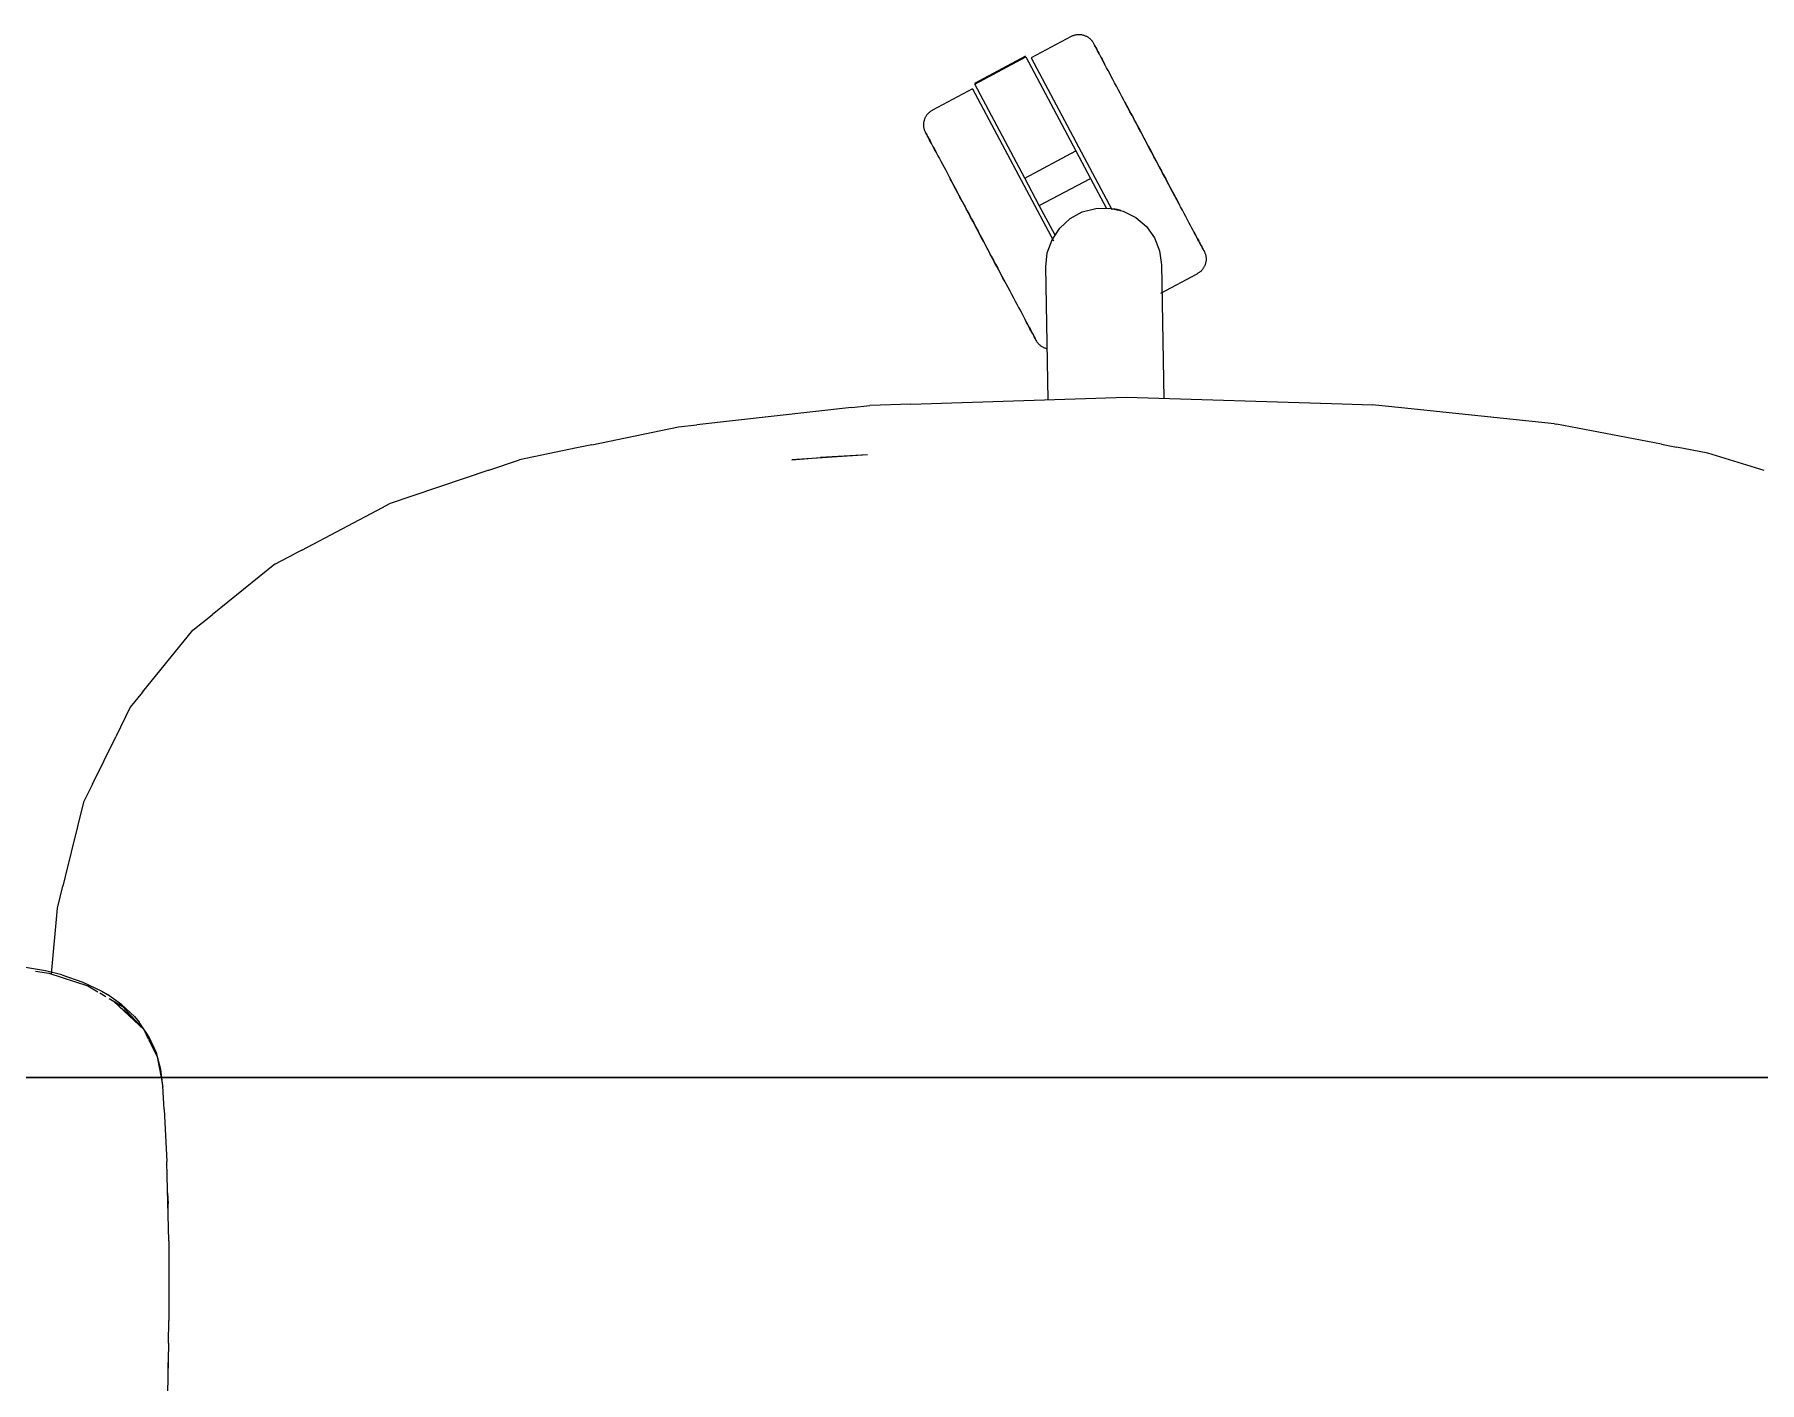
# Model space of a CAD drawing. Header units: millimetres. Extents: x 155927 to 295199, y -4084 to 97293.
# Drawn here: x 229287.4 to 229704.6, y 16974.6 to 17300.7 of the extents above; entities that cross this region are included whole.
import ezdxf

# ---------------------------------------------------------------- set-up
doc = ezdxf.new("R2010")
doc.units = ezdxf.units.MM
doc.header["$MEASUREMENT"] = 0
doc.layers.add('G-IMPT', color=8, linetype='CONTINUOUS', lineweight=9)
doc.layers.add('I-FURN', color=8, linetype='CONTINUOUS', lineweight=9)

msp = doc.modelspace()

# ---------------------------------------------------------------- linework, layer by layer
at = {"layer": 'G-IMPT'}
for p, q in [((229499.37, 17211.23), (229551.56, 17212.94)), ((229551.56, 17212.94), (229603.72, 17211.32)), ((229485.06, 17210.43), (229447.62, 17206.3)), ((229485.06, 17210.43), (229489.43, 17210.91)), ((229499.37, 17211.23), (229489.43, 17210.91)), ((229603.72, 17211.32), (229610.98, 17211.09)), ((229618.05, 17210.36), (229610.98, 17211.09)), ((229655.04, 17206.54), (229618.05, 17210.36)), ((229422.26, 17201.46), (229443.2, 17205.81)), ((229443.2, 17205.81), (229447.62, 17206.3)), ((229655.04, 17206.54), (229655.5, 17206.45)), ((229680.88, 17201.58), (229655.5, 17206.45)), ((229418.57, 17200.7), (229404.75, 17197.83)), ((229422.26, 17201.46), (229418.57, 17200.7)), ((229680.88, 17201.58), (229684.54, 17200.88)), ((229692.15, 17199.42), (229684.54, 17200.88)), ((229397.32, 17195.31), (229404.75, 17197.83)), ((229488.9, 17199.03), (229470.62, 17197.78)), ((229470.62, 17197.78), (229477.56, 17198.39)), ((229488.9, 17199.03), (229477.56, 17198.39)), ((229705.75, 17195.23), (229692.15, 17199.42)), ((229397.32, 17195.31), (229373.23, 17187.16)), ((229352.06, 17175.99), (229371.57, 17186.29)), ((229371.57, 17186.29), (229373.23, 17187.16)), ((229345.55, 17172.55), (229350.68, 17175.26)), ((229352.06, 17175.99), (229350.68, 17175.26)), ((229345.55, 17172.55), (229330.42, 17160.35)), ((229325.76, 17156.59), (229330.42, 17160.35)), ((229313.59, 17141.64), (229325.76, 17156.59)), ((229313.59, 17141.64), (229310.61, 17137.99)), ((229310.61, 17137.99), (229307.08, 17130.82)), ((229301.44, 17119.35), (229307.08, 17130.82)), ((229301.44, 17119.35), (229299.29, 17114.99)), ((229299.29, 17114.99), (229294.89, 17097.05)), ((229294.89, 17097.05), (229294.31, 17094.68)), ((229293.01, 17089.39), (229294.31, 17094.68)), ((229291.57, 17073.51), (229293.01, 17089.39)), ((229290.1, 17074.19), (229283.34, 17075.31)), ((229287.65, 17074.1), (229290.94, 17073.64)), ((229294.03, 17073.21), (229290.1, 17074.19)), ((229290.94, 17073.64), (229300.34, 17070.61)), ((229294.03, 17073.21), (229299.12, 17071.47)), ((229299.12, 17071.47), (229303.76, 17069.27)), ((229300.34, 17070.61), (229302.79, 17069.14)), ((229303.26, 17068.86), (229304.7, 17068)), ((229303.76, 17069.27), (229305.13, 17068.46)), ((229308.58, 17066.02), (229305.13, 17068.46)), ((229305.49, 17067.53), (229308.64, 17065.65)), ((229306.55, 17066.84), (229308.02, 17065.56)), ((229306.55, 17066.84), (229313.94, 17059.94)), ((229308.18, 17065.43), (229311.71, 17062.35)), ((229311.63, 17063.15), (229308.58, 17066.02)), ((229308.64, 17065.65), (229313.94, 17059.94)), ((229311.63, 17063.15), (229312.76, 17061.83)), ((229313.94, 17059.94), (229311.71, 17062.35)), ((229314.97, 17058.61), (229312.76, 17061.83)), ((229315.05, 17057.7), (229313.94, 17059.94)), ((229314.97, 17058.61), (229316.95, 17054.28)), ((229315.05, 17057.7), (229317.15, 17053.44)), ((229318.02, 17050.33), (229316.95, 17054.28)), ((229317.15, 17053.44), (229318.09, 17048.4)), ((229318.26, 17048.4), (229318.02, 17050.33)), ((229318.09, 17048.4), (229318.52, 17046.1)), ((229318.52, 17046.32), (229318.26, 17048.4)), ((229318.8, 17040.66), (229318.52, 17046.32)), ((229318.8, 17040.66), (229319.42, 17028.1)), ((229319.54, 17024.55), (229319.42, 17028.1)), ((229319.92, 17008.88), (229319.54, 17024.55)), ((229319.63, 17020.51), (229319.74, 17017.83)), ((229319.75, 17015.61), (229319.74, 17017.83)), ((229319.92, 17008.88), (229319.97, 17004.37)), ((229319.97, 17004.37), (229319.97, 16989.66)), ((229319.89, 16984.19), (229319.97, 16989.66)), ((229319.89, 16984.19), (229319.6, 16971.88)), ((229319.76, 16977.41), (229319.76, 16979.49))]:
    msp.add_line(p, q, dxfattribs=at)
at = {"layer": 'I-FURN'}
for p, q in [((229538.13, 17300.2), (229528.44, 17295.05)), ((229538.13, 17300.2), (229538.27, 17300.27)), ((229538.27, 17300.27), (229538.42, 17300.34)), ((229538.42, 17300.34), (229538.57, 17300.4)), ((229538.57, 17300.4), (229538.72, 17300.46)), ((229538.72, 17300.46), (229538.87, 17300.5)), ((229538.87, 17300.5), (229539.03, 17300.55)), ((229539.03, 17300.55), (229539.18, 17300.58)), ((229539.18, 17300.58), (229539.34, 17300.61)), ((229539.34, 17300.61), (229539.5, 17300.64)), ((229539.5, 17300.64), (229539.66, 17300.66)), ((229539.66, 17300.66), (229539.82, 17300.67)), ((229539.82, 17300.67), (229539.98, 17300.67)), ((229539.98, 17300.67), (229540.14, 17300.67)), ((229540.14, 17300.67), (229540.31, 17300.66)), ((229540.31, 17300.66), (229540.47, 17300.65)), ((229540.47, 17300.65), (229540.63, 17300.63)), ((229540.63, 17300.63), (229540.78, 17300.6)), ((229540.78, 17300.6), (229540.94, 17300.56)), ((229540.94, 17300.56), (229541.1, 17300.52)), ((229541.1, 17300.52), (229541.25, 17300.48)), ((229541.25, 17300.48), (229541.41, 17300.42)), ((229541.41, 17300.42), (229541.56, 17300.37)), ((229541.56, 17300.37), (229541.7, 17300.3)), ((229541.7, 17300.3), (229541.85, 17300.23)), ((229541.85, 17300.23), (229541.99, 17300.16)), ((229541.99, 17300.16), (229542.13, 17300.07)), ((229542.13, 17300.07), (229542.27, 17299.99)), ((229542.27, 17299.99), (229542.4, 17299.89)), ((229542.4, 17299.89), (229542.53, 17299.8)), ((229542.53, 17299.8), (229542.65, 17299.69)), ((229542.65, 17299.69), (229542.77, 17299.59)), ((229542.77, 17299.59), (229542.89, 17299.47)), ((229542.89, 17299.47), (229543, 17299.36)), ((229543, 17299.36), (229543.1, 17299.24)), ((229543.1, 17299.24), (229543.2, 17299.11)), ((229543.2, 17299.11), (229543.3, 17298.98)), ((229543.3, 17298.98), (229543.39, 17298.85)), ((229543.39, 17298.85), (229543.48, 17298.71)), ((229543.48, 17298.71), (229543.56, 17298.57)), ((229543.56, 17298.57), (229543.58, 17298.53)), ((229543.58, 17298.53), (229543.59, 17298.51)), ((229543.6, 17298.49), (229543.58, 17298.53)), ((229543.58, 17298.53), (229543.58, 17298.53)), ((229543.59, 17298.51), (229543.62, 17298.45)), ((229543.65, 17298.4), (229543.6, 17298.49)), ((229543.62, 17298.45), (229543.67, 17298.35)), ((229543.71, 17298.28), (229543.65, 17298.4)), ((229543.67, 17298.35), (229543.75, 17298.21)), ((229543.8, 17298.12), (229543.71, 17298.28)), ((229543.75, 17298.21), (229543.84, 17298.03)), ((229543.9, 17297.92), (229543.8, 17298.12)), ((229543.84, 17298.03), (229543.96, 17297.81)), ((229544.03, 17297.68), (229543.9, 17297.92)), ((229543.96, 17297.81), (229544.1, 17297.55)), ((229544.18, 17297.4), (229544.03, 17297.68)), ((229544.1, 17297.55), (229544.26, 17297.26)), ((229544.35, 17297.08), (229544.18, 17297.4)), ((229544.26, 17297.26), (229544.43, 17296.92)), ((229544.54, 17296.72), (229544.35, 17297.08)), ((229544.43, 17296.92), (229544.63, 17296.55)), ((229544.75, 17296.33), (229544.54, 17296.72)), ((229544.63, 17296.55), (229544.85, 17296.14)), ((229544.98, 17295.9), (229544.75, 17296.33)), ((229544.85, 17296.14), (229545.09, 17295.69)), ((229545.22, 17295.44), (229544.98, 17295.9)), ((229527.12, 17295.4), (229514.76, 17288.83)), ((229514.85, 17288.66), (229527.21, 17295.23)), ((229527.21, 17295.23), (229539.28, 17272.52)), ((229528.44, 17295.05), (229547.96, 17258.33)), ((229545.09, 17295.69), (229545.34, 17295.21)), ((229545.49, 17294.94), (229545.22, 17295.44)), ((229545.34, 17295.21), (229545.62, 17294.69)), ((229545.77, 17294.4), (229545.49, 17294.94)), ((229545.62, 17294.69), (229545.91, 17294.14)), ((229546.08, 17293.83), (229545.77, 17294.4)), ((229545.91, 17294.14), (229546.22, 17293.56)), ((229546.4, 17293.23), (229546.08, 17293.83)), ((229546.73, 17292.6), (229546.4, 17293.23)), ((229547.09, 17291.93), (229546.73, 17292.6)), ((229547.46, 17291.24), (229547.09, 17291.93)), ((229514.31, 17287.54), (229504.63, 17282.39)), ((229514.31, 17287.54), (229533.85, 17250.79)), ((229526.92, 17265.95), (229514.85, 17288.66)), ((229547.84, 17290.52), (229547.46, 17291.24)), ((229548.24, 17289.77), (229547.84, 17290.52)), ((229548.65, 17288.99), (229548.24, 17289.77)), ((229549.08, 17288.19), (229548.65, 17288.99)), ((229549.52, 17287.36), (229549.08, 17288.19)), ((229549.97, 17286.52), (229549.52, 17287.36)), ((229550.43, 17285.65), (229549.97, 17286.52)), ((229550.9, 17284.76), (229550.43, 17285.65)), ((229551.38, 17283.86), (229550.9, 17284.76)), ((229551.12, 17284.35), (229551.61, 17283.43)), ((229551.87, 17282.93), (229551.38, 17283.86)), ((229551.61, 17283.43), (229552.1, 17282.5)), ((229502.49, 17278.96), (229502.5, 17279.12)), ((229502.5, 17279.12), (229502.51, 17279.28)), ((229502.51, 17279.28), (229502.54, 17279.44)), ((229502.54, 17279.44), (229502.56, 17279.6)), ((229502.56, 17279.6), (229502.6, 17279.75)), ((229502.6, 17279.75), (229502.64, 17279.91)), ((229502.64, 17279.91), (229502.68, 17280.06)), ((229502.68, 17280.06), (229502.74, 17280.22)), ((229502.74, 17280.22), (229502.79, 17280.37)), ((229502.79, 17280.37), (229502.86, 17280.51)), ((229502.86, 17280.51), (229502.93, 17280.66)), ((229502.93, 17280.66), (229503.01, 17280.8)), ((229503.01, 17280.8), (229503.09, 17280.94)), ((229503.09, 17280.94), (229503.17, 17281.08)), ((229503.17, 17281.08), (229503.27, 17281.21)), ((229503.27, 17281.21), (229503.36, 17281.34)), ((229503.36, 17281.34), (229503.47, 17281.46)), ((229503.47, 17281.46), (229503.57, 17281.58)), ((229503.57, 17281.58), (229503.69, 17281.7)), ((229503.69, 17281.7), (229503.8, 17281.81)), ((229503.8, 17281.81), (229503.93, 17281.91)), ((229503.93, 17281.91), (229504.05, 17282.01)), ((229504.05, 17282.01), (229504.18, 17282.11)), ((229504.18, 17282.11), (229504.31, 17282.2)), ((229504.31, 17282.2), (229504.45, 17282.29)), ((229504.45, 17282.29), (229504.59, 17282.37)), ((229504.59, 17282.37), (229504.63, 17282.39)), ((229552.37, 17282), (229551.87, 17282.93)), ((229552.1, 17282.5), (229552.6, 17281.56)), ((229552.88, 17281.04), (229552.37, 17282)), ((229552.6, 17281.56), (229553.11, 17280.6)), ((229553.39, 17280.08), (229552.88, 17281.04)), ((229553.11, 17280.6), (229553.63, 17279.63)), ((229553.91, 17279.11), (229553.39, 17280.08)), ((229553.63, 17279.63), (229554.15, 17278.66)), ((229554.43, 17278.12), (229553.91, 17279.11)), ((229502.49, 17278.79), (229502.49, 17278.96)), ((229502.49, 17278.63), (229502.49, 17278.79)), ((229502.51, 17278.47), (229502.49, 17278.63)), ((229502.52, 17278.31), (229502.51, 17278.47)), ((229502.55, 17278.15), (229502.52, 17278.31)), ((229502.58, 17277.99), (229502.55, 17278.15)), ((229502.61, 17277.84), (229502.58, 17277.99)), ((229502.66, 17277.68), (229502.61, 17277.84)), ((229502.71, 17277.53), (229502.66, 17277.68)), ((229502.76, 17277.38), (229502.71, 17277.53)), ((229502.82, 17277.23), (229502.76, 17277.38)), ((229502.89, 17277.08), (229502.82, 17277.23)), ((229502.96, 17276.94), (229502.89, 17277.08)), ((229502.96, 17276.93), (229502.96, 17276.94)), ((229502.96, 17276.94), (229502.97, 17276.92)), ((229502.99, 17276.89), (229502.96, 17276.93)), ((229502.97, 17276.92), (229503, 17276.86)), ((229503.03, 17276.81), (229502.99, 17276.89)), ((229503, 17276.86), (229503.06, 17276.76)), ((229503.1, 17276.69), (229503.03, 17276.81)), ((229503.06, 17276.76), (229503.13, 17276.62)), ((229503.18, 17276.52), (229503.1, 17276.69)), ((229503.13, 17276.62), (229503.23, 17276.44)), ((229503.29, 17276.32), (229503.18, 17276.52)), ((229503.23, 17276.44), (229503.34, 17276.22)), ((229503.42, 17276.08), (229503.29, 17276.32)), ((229503.34, 17276.22), (229503.48, 17275.96)), ((229503.56, 17275.8), (229503.42, 17276.08)), ((229503.48, 17275.96), (229503.64, 17275.66)), ((229503.73, 17275.48), (229503.56, 17275.8)), ((229503.64, 17275.66), (229503.82, 17275.33)), ((229503.92, 17275.13), (229503.73, 17275.48)), ((229503.82, 17275.33), (229504.02, 17274.95)), ((229504.13, 17274.74), (229503.92, 17275.13)), ((229504.02, 17274.95), (229504.23, 17274.54)), ((229554.15, 17278.66), (229554.67, 17277.67)), ((229554.96, 17277.13), (229554.43, 17278.12)), ((229554.67, 17277.67), (229555.2, 17276.67)), ((229555.49, 17276.14), (229554.96, 17277.13)), ((229555.2, 17276.67), (229555.73, 17275.67)), ((229556.02, 17275.13), (229555.49, 17276.14)), ((229555.73, 17275.67), (229556.26, 17274.67)), ((229556.55, 17274.13), (229556.02, 17275.13)), ((229504.36, 17274.31), (229504.13, 17274.74)), ((229504.23, 17274.54), (229504.47, 17274.1)), ((229504.61, 17273.84), (229504.36, 17274.31)), ((229504.47, 17274.1), (229504.73, 17273.61)), ((229504.87, 17273.34), (229504.61, 17273.84)), ((229504.73, 17273.61), (229505, 17273.1)), ((229505.16, 17272.8), (229504.87, 17273.34)), ((229505, 17273.1), (229505.3, 17272.55)), ((229505.46, 17272.24), (229505.16, 17272.8)), ((229505.3, 17272.55), (229505.61, 17271.96)), ((229505.61, 17271.96), (229505.93, 17271.35)), ((229505.93, 17271.35), (229506.28, 17270.7)), ((229506.28, 17270.7), (229506.64, 17270.02)), ((229526.92, 17265.95), (229539.28, 17272.52)), ((229539.28, 17272.52), (229542.82, 17265.88)), ((229556.26, 17274.67), (229556.8, 17273.67)), ((229557.09, 17273.12), (229556.55, 17274.13)), ((229556.8, 17273.67), (229557.33, 17272.66)), ((229557.62, 17272.12), (229557.09, 17273.12)), ((229557.33, 17272.66), (229557.87, 17271.66)), ((229558.15, 17271.12), (229557.62, 17272.12)), ((229557.87, 17271.66), (229558.4, 17270.66)), ((229558.69, 17270.12), (229558.15, 17271.12)), ((229506.64, 17270.02), (229507.02, 17269.31)), ((229507.02, 17269.31), (229507.41, 17268.58)), ((229507.41, 17268.58), (229507.81, 17267.82)), ((229507.81, 17267.82), (229508.23, 17267.03)), ((229508.23, 17267.03), (229508.66, 17266.22)), ((229558.4, 17270.66), (229558.93, 17269.66)), ((229559.21, 17269.12), (229558.69, 17270.12)), ((229558.93, 17269.66), (229559.46, 17268.67)), ((229559.74, 17268.14), (229559.21, 17269.12)), ((229559.46, 17268.67), (229559.98, 17267.68)), ((229560.26, 17267.16), (229559.74, 17268.14)), ((229559.98, 17267.68), (229560.5, 17266.71)), ((229560.77, 17266.19), (229560.26, 17267.16)), ((229560.5, 17266.71), (229561.01, 17265.75)), ((229508.66, 17266.22), (229509.11, 17265.38)), ((229509.35, 17264.92), (229508.9, 17265.77)), ((229509.11, 17265.38), (229509.56, 17264.52)), ((229509.81, 17264.05), (229509.35, 17264.92)), ((229509.56, 17264.52), (229510.03, 17263.65)), ((229510.28, 17263.17), (229509.81, 17264.05)), ((229510.03, 17263.65), (229510.5, 17262.75)), ((229510.77, 17262.26), (229510.28, 17263.17)), ((229510.5, 17262.75), (229510.99, 17261.84)), ((229530.45, 17259.31), (229526.92, 17265.95)), ((229530.45, 17259.31), (229542.82, 17265.88)), ((229542.82, 17265.88), (229546.61, 17258.74)), ((229561.28, 17265.23), (229560.77, 17266.19)), ((229561.01, 17265.75), (229561.52, 17264.79)), ((229561.79, 17264.29), (229561.28, 17265.23)), ((229561.52, 17264.79), (229562.01, 17263.86)), ((229562.28, 17263.36), (229561.79, 17264.29)), ((229562.01, 17263.86), (229562.5, 17262.93)), ((229562.77, 17262.44), (229562.28, 17263.36)), ((229562.5, 17262.93), (229562.99, 17262.03)), ((229563.24, 17261.55), (229562.77, 17262.44)), ((229511.26, 17261.34), (229510.77, 17262.26)), ((229510.99, 17261.84), (229511.48, 17260.91)), ((229511.75, 17260.4), (229511.26, 17261.34)), ((229511.48, 17260.91), (229511.99, 17259.96)), ((229512.26, 17259.45), (229511.75, 17260.4)), ((229511.99, 17259.96), (229512.5, 17259.01)), ((229512.77, 17258.49), (229512.26, 17259.45)), ((229512.5, 17259.01), (229513.01, 17258.04)), ((229513.29, 17257.51), (229512.77, 17258.49)), ((229534.25, 17252.17), (229530.45, 17259.31)), ((229540.84, 17257.75), (229544.1, 17258.61)), ((229544.1, 17258.61), (229547.47, 17258.67)), ((229547.47, 17258.67), (229550.76, 17257.92)), ((229562.99, 17262.03), (229563.46, 17261.14)), ((229563.71, 17260.67), (229563.24, 17261.55)), ((229563.46, 17261.14), (229563.92, 17260.27)), ((229564.16, 17259.81), (229563.71, 17260.67)), ((229563.92, 17260.27), (229564.37, 17259.43)), ((229564.61, 17258.98), (229564.16, 17259.81)), ((229565.04, 17258.17), (229564.61, 17258.98)), ((229513.01, 17258.04), (229513.53, 17257.06)), ((229513.81, 17256.53), (229513.29, 17257.51)), ((229513.53, 17257.06), (229514.06, 17256.07)), ((229514.34, 17255.54), (229513.81, 17256.53)), ((229514.06, 17256.07), (229514.58, 17255.08)), ((229514.87, 17254.54), (229514.34, 17255.54)), ((229514.58, 17255.08), (229515.12, 17254.08)), ((229515.4, 17253.54), (229514.87, 17254.54)), ((229515.12, 17254.08), (229515.65, 17253.08)), ((229535.39, 17253.85), (229537.88, 17256.13)), ((229537.88, 17256.13), (229540.84, 17257.75)), ((229550.76, 17257.92), (229553.77, 17256.4)), ((229553.77, 17256.4), (229556.34, 17254.21)), ((229556.34, 17254.21), (229558.3, 17251.47)), ((229565.46, 17257.38), (229565.04, 17258.17)), ((229565.86, 17256.62), (229565.46, 17257.38)), ((229566.25, 17255.88), (229565.86, 17256.62)), ((229566.63, 17255.18), (229566.25, 17255.88)), ((229566.99, 17254.5), (229566.63, 17255.18)), ((229567.34, 17253.85), (229566.99, 17254.5)), ((229515.94, 17252.53), (229515.4, 17253.54)), ((229515.65, 17253.08), (229516.18, 17252.07)), ((229516.47, 17251.53), (229515.94, 17252.53)), ((229516.18, 17252.07), (229516.72, 17251.07)), ((229517.01, 17250.52), (229516.47, 17251.53)), ((229516.72, 17251.07), (229517.25, 17250.06)), ((229517.54, 17249.52), (229517.01, 17250.52)), ((229517.25, 17250.06), (229517.78, 17249.06)), ((229532.38, 17247.86), (229533.53, 17251.04)), ((229533.53, 17251.04), (229535.39, 17253.85)), ((229558.3, 17251.47), (229559.55, 17248.34)), ((229567.66, 17253.23), (229567.34, 17253.85)), ((229567.97, 17252.65), (229567.66, 17253.23)), ((229567.81, 17252.96), (229568.11, 17252.39)), ((229568.27, 17252.1), (229567.97, 17252.65)), ((229568.11, 17252.39), (229568.4, 17251.86)), ((229568.54, 17251.58), (229568.27, 17252.1)), ((229568.4, 17251.86), (229568.66, 17251.35)), ((229568.8, 17251.1), (229568.54, 17251.58)), ((229568.66, 17251.35), (229568.91, 17250.89)), ((229569.04, 17250.65), (229568.8, 17251.1)), ((229568.91, 17250.89), (229569.14, 17250.46)), ((229569.25, 17250.24), (229569.04, 17250.65)), ((229569.14, 17250.46), (229569.35, 17250.07)), ((229569.45, 17249.87), (229569.25, 17250.24)), ((229569.35, 17250.07), (229569.54, 17249.71)), ((229569.63, 17249.53), (229569.45, 17249.87)), ((229518.07, 17248.52), (229517.54, 17249.52)), ((229517.78, 17249.06), (229518.31, 17248.06)), ((229518.6, 17247.53), (229518.07, 17248.52)), ((229518.31, 17248.06), (229518.84, 17247.07)), ((229519.12, 17246.54), (229518.6, 17247.53)), ((229518.84, 17247.07), (229519.36, 17246.09)), ((229519.64, 17245.56), (229519.12, 17246.54)), ((229519.36, 17246.09), (229519.88, 17245.11)), ((229532.04, 17244.51), (229532.38, 17247.86)), ((229559.55, 17248.34), (229560.02, 17245)), ((229569.54, 17249.71), (229569.71, 17249.39)), ((229569.79, 17249.24), (229569.63, 17249.53)), ((229569.71, 17249.39), (229569.85, 17249.11)), ((229569.93, 17248.98), (229569.79, 17249.24)), ((229569.85, 17249.11), (229569.98, 17248.87)), ((229570.04, 17248.76), (229569.93, 17248.98)), ((229569.98, 17248.87), (229570.09, 17248.67)), ((229570.14, 17248.58), (229570.04, 17248.76)), ((229570.09, 17248.67), (229570.17, 17248.51)), ((229570.21, 17248.44), (229570.14, 17248.58)), ((229570.17, 17248.51), (229570.24, 17248.39)), ((229570.27, 17248.34), (229570.21, 17248.44)), ((229570.24, 17248.39), (229570.28, 17248.31)), ((229570.3, 17248.28), (229570.27, 17248.34)), ((229570.28, 17248.31), (229570.31, 17248.26)), ((229570.31, 17248.26), (229570.3, 17248.28)), ((229570.31, 17248.26), (229570.38, 17248.11)), ((229570.31, 17248.26), (229570.31, 17248.26)), ((229570.38, 17248.11), (229570.45, 17247.97)), ((229570.45, 17247.97), (229570.51, 17247.82)), ((229570.51, 17247.82), (229570.56, 17247.67)), ((229570.56, 17247.67), (229570.61, 17247.51)), ((229570.61, 17247.51), (229570.66, 17247.36)), ((229570.66, 17247.36), (229570.69, 17247.2)), ((229570.69, 17247.2), (229570.72, 17247.04)), ((229570.73, 17245.76), (229570.71, 17245.6)), ((229570.72, 17247.04), (229570.75, 17246.88)), ((229570.76, 17245.92), (229570.73, 17245.76)), ((229570.75, 17246.88), (229570.76, 17246.72)), ((229570.76, 17246.72), (229570.78, 17246.56)), ((229570.77, 17246.08), (229570.76, 17245.92)), ((229570.78, 17246.24), (229570.77, 17246.08)), ((229570.78, 17246.56), (229570.78, 17246.4)), ((229570.78, 17246.4), (229570.78, 17246.24)), ((229520.16, 17244.59), (229519.64, 17245.56)), ((229519.88, 17245.11), (229520.39, 17244.15)), ((229520.67, 17243.64), (229520.16, 17244.59)), ((229520.39, 17244.15), (229520.9, 17243.2)), ((229521.17, 17242.69), (229520.67, 17243.64)), ((229520.9, 17243.2), (229521.4, 17242.26)), ((229521.66, 17241.76), (229521.17, 17242.69)), ((229521.4, 17242.26), (229521.89, 17241.34)), ((229522.15, 17240.85), (229521.66, 17241.76)), ((229532.6, 17212.32), (229532.04, 17244.51)), ((229559.8, 17238.11), (229568.64, 17242.81)), ((229560.02, 17245), (229560.58, 17212.66)), ((229568.68, 17242.83), (229568.64, 17242.81)), ((229568.82, 17242.91), (229568.68, 17242.83)), ((229568.96, 17242.99), (229568.82, 17242.91)), ((229569.09, 17243.08), (229568.96, 17242.99)), ((229569.22, 17243.18), (229569.09, 17243.08)), ((229569.34, 17243.28), (229569.22, 17243.18)), ((229569.47, 17243.39), (229569.34, 17243.28)), ((229569.58, 17243.5), (229569.47, 17243.39)), ((229569.7, 17243.62), (229569.58, 17243.5)), ((229569.8, 17243.74), (229569.7, 17243.62)), ((229569.91, 17243.86), (229569.8, 17243.74)), ((229570, 17243.99), (229569.91, 17243.86)), ((229570.1, 17244.12), (229570, 17243.99)), ((229570.18, 17244.26), (229570.1, 17244.12)), ((229570.26, 17244.39), (229570.18, 17244.26)), ((229570.34, 17244.54), (229570.26, 17244.39)), ((229570.41, 17244.68), (229570.34, 17244.54)), ((229570.48, 17244.83), (229570.41, 17244.68)), ((229570.53, 17244.98), (229570.48, 17244.83)), ((229570.59, 17245.13), (229570.53, 17244.98)), ((229570.63, 17245.29), (229570.59, 17245.13)), ((229570.67, 17245.44), (229570.63, 17245.29)), ((229570.71, 17245.6), (229570.67, 17245.44)), ((229521.89, 17241.34), (229522.37, 17240.43)), ((229522.37, 17240.43), (229522.84, 17239.55)), ((229522.84, 17239.55), (229523.3, 17238.68)), ((229523.3, 17238.68), (229523.75, 17237.83)), ((229523.75, 17237.83), (229524.19, 17237.01)), ((229524.19, 17237.01), (229524.62, 17236.21)), ((229524.62, 17236.21), (229525.03, 17235.43)), ((229525.03, 17235.43), (229525.43, 17234.68)), ((229525.43, 17234.68), (229525.81, 17233.96)), ((229525.81, 17233.96), (229526.18, 17233.26)), ((229526.18, 17233.26), (229526.54, 17232.6)), ((229526.54, 17232.6), (229526.87, 17231.97)), ((229526.87, 17231.97), (229527.19, 17231.36)), ((229527.36, 17231.05), (229527.05, 17231.64)), ((229527.19, 17231.36), (229527.5, 17230.8)), ((229527.65, 17230.5), (229527.36, 17231.05)), ((229527.5, 17230.8), (229527.78, 17230.26)), ((229527.93, 17229.99), (229527.65, 17230.5)), ((229527.78, 17230.26), (229528.05, 17229.76)), ((229528.18, 17229.5), (229527.93, 17229.99)), ((229528.05, 17229.76), (229528.29, 17229.29)), ((229528.42, 17229.06), (229528.18, 17229.5)), ((229528.29, 17229.29), (229528.52, 17228.86)), ((229528.64, 17228.65), (229528.42, 17229.06)), ((229528.52, 17228.86), (229528.73, 17228.47)), ((229528.84, 17228.27), (229528.64, 17228.65)), ((229528.73, 17228.47), (229528.92, 17228.12)), ((229529.01, 17227.94), (229528.84, 17228.27)), ((229528.92, 17228.12), (229529.09, 17227.8)), ((229529.17, 17227.64), (229529.01, 17227.94)), ((229529.09, 17227.8), (229529.24, 17227.52)), ((229529.31, 17227.38), (229529.17, 17227.64)), ((229529.24, 17227.52), (229529.37, 17227.28)), ((229529.43, 17227.16), (229529.31, 17227.38)), ((229529.37, 17227.28), (229529.47, 17227.08)), ((229529.52, 17226.98), (229529.43, 17227.16)), ((229529.47, 17227.08), (229529.56, 17226.91)), ((229529.6, 17226.84), (229529.52, 17226.98)), ((229529.56, 17226.91), (229529.62, 17226.79)), ((229529.65, 17226.74), (229529.6, 17226.84)), ((229529.62, 17226.79), (229529.67, 17226.71)), ((229529.68, 17226.68), (229529.65, 17226.74)), ((229529.67, 17226.71), (229529.69, 17226.67)), ((229529.69, 17226.66), (229529.68, 17226.68)), ((229529.69, 17226.67), (229529.69, 17226.66)), ((229529.71, 17226.62), (229529.69, 17226.66)), ((229529.79, 17226.48), (229529.71, 17226.62)), ((229529.88, 17226.35), (229529.79, 17226.48)), ((229529.97, 17226.21), (229529.88, 17226.35)), ((229530.07, 17226.09), (229529.97, 17226.21)), ((229530.17, 17225.96), (229530.07, 17226.09)), ((229530.27, 17225.84), (229530.17, 17225.96)), ((229530.38, 17225.72), (229530.27, 17225.84)), ((229530.5, 17225.61), (229530.38, 17225.72)), ((229530.62, 17225.5), (229530.5, 17225.61)), ((229530.74, 17225.4), (229530.62, 17225.5)), ((229530.87, 17225.3), (229530.74, 17225.4)), ((229531, 17225.21), (229530.87, 17225.3)), ((229531.14, 17225.12), (229531, 17225.21)), ((229531.28, 17225.04), (229531.14, 17225.12)), ((229531.42, 17224.96), (229531.28, 17225.04)), ((229531.57, 17224.89), (229531.42, 17224.96)), ((229531.71, 17224.83), (229531.57, 17224.89)), ((229531.86, 17224.77), (229531.71, 17224.83)), ((229532.02, 17224.72), (229531.86, 17224.77)), ((229532.17, 17224.67), (229532.02, 17224.72)), ((229532.33, 17224.63), (229532.17, 17224.67)), ((228995.98, 17048.4), (230595.98, 17048.4)), ((230595.98, 17048.4), (228995.98, 17048.4))]:
    msp.add_line(p, q, dxfattribs=at)
msp.add_arc((229546.02, 17244.94), 13.81, 72.664, 77.6527, dxfattribs=at)
msp.add_open_spline([(229548.39, 17258.55), (229548.82, 17258.47), (229549.24, 17258.37), (229549.66, 17258.26)], degree=3, dxfattribs=at)

doc.saveas('drawing.dxf')
